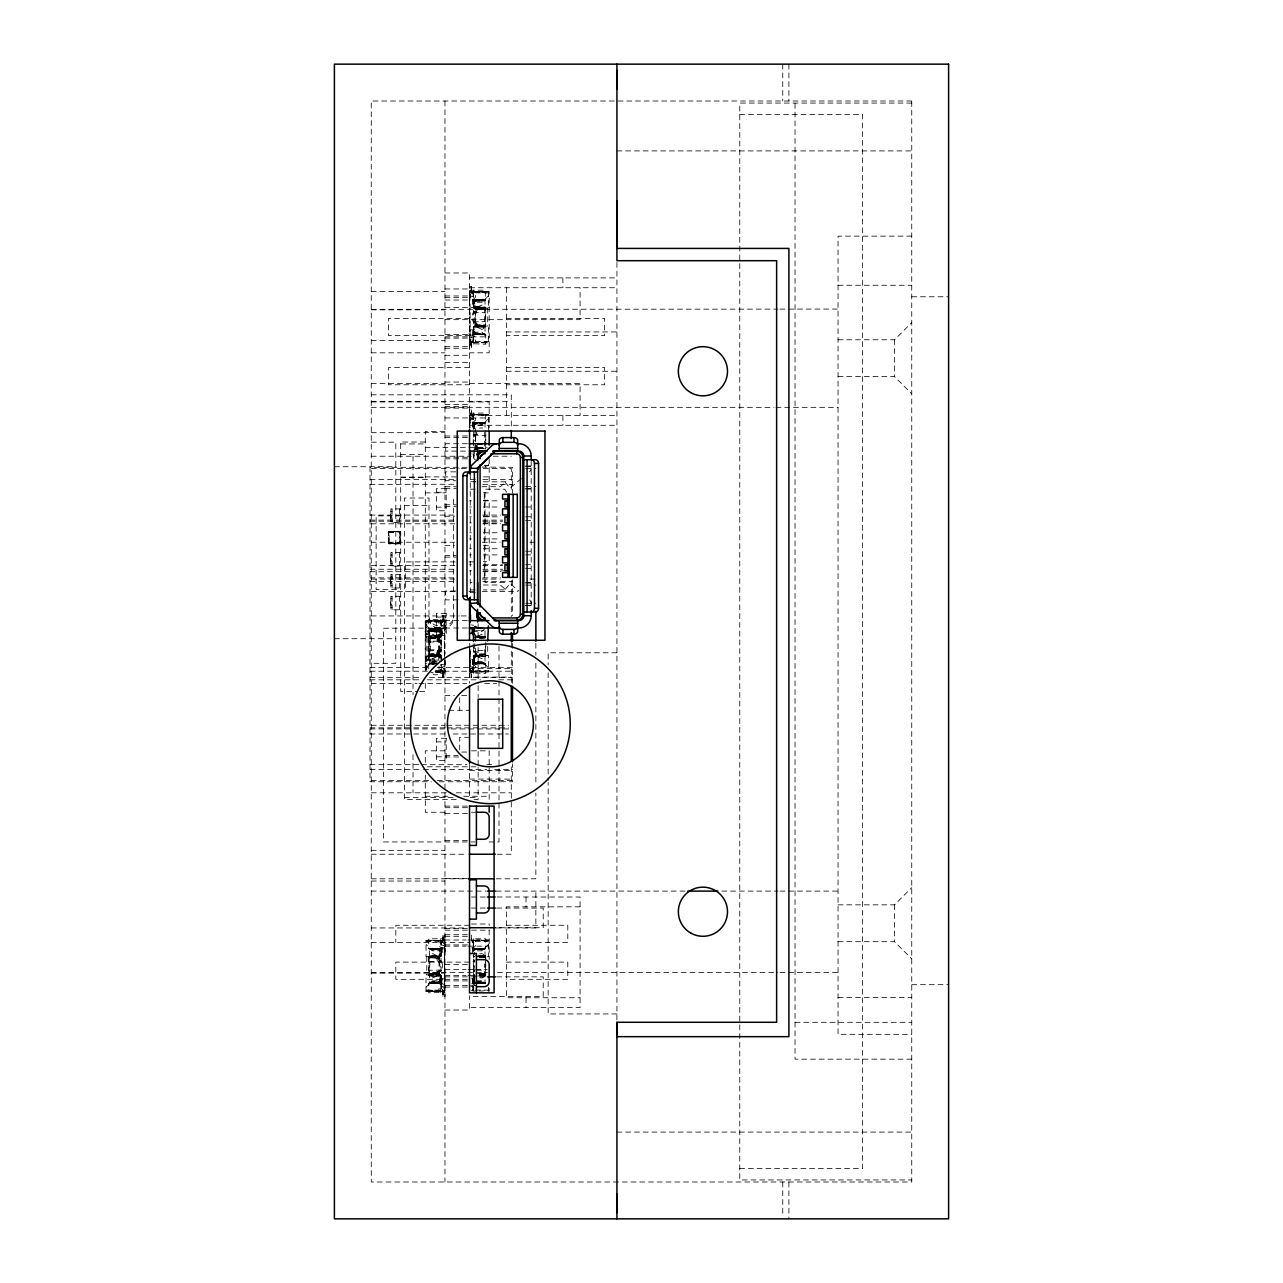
<?xml version="1.0" encoding="UTF-8"?>
<svg xmlns="http://www.w3.org/2000/svg" width="1283" height="1283" viewBox="0 0 1283 1283"><rect width="100%" height="100%" fill="white"/><g stroke="black" fill="none" stroke-linecap="round" stroke-linejoin="round"><path stroke-width="0.75" stroke-dasharray="5 3.75" d="M444.463 622.496L443.228 620.86L425.298 620.828L425.298 669.967L426.774 669.967L426.774 659.638L429.228 659.638M426.774 620.828L426.774 631.14L429.228 631.14M428.009 660.136L428.009 630.643M428.618 660.136L428.618 630.643M425.796 636.785L438.866 636.208L438.818 631.637L429.228 630.979L434.392 630.643L434.392 627.948L439.299 627.948L438.946 630.675L429.228 630.643L429.228 660.136L438.946 660.104M425.298 631.14A3.929 3.929 0 0 0 428.217 634.941L430.463 636.304L430.463 654.474L429.484 655.709L428.747 654.971L428.987 656.319L438.866 656.688L441.16 657.842L440.037 654.474L425.796 653.993M437.102 640.891L437.118 637.443L428.779 636.849L440.518 636.208L440.967 629.552L429.965 628.975C431.264 628.077 445.474 630.354 439.299 629.793M437.583 654.474L437.583 650.802L438.321 655.709C446.372 658.901 428.153 652.309 426.036 655.501L426.036 671.971M428.747 650.834L440.983 650.369L441.208 640.81L437.583 639.992L437.583 636.304M437.824 654.474L437.824 650.802M437.824 639.992L437.824 636.304M438.818 654.474L438.818 659.157L429.228 659.157L429.228 661.114L439.556 661.114M439.299 650.802L439.299 639.992M439.556 654.474L439.556 650.802M438.93 650.802L438.866 636.143A2.454 2.454 0 0 0 441.272 633.69L440.775 635.598L438.866 636.208M439.556 639.992L439.556 636.304M441.272 660.36C443.325 658.821 439.492 651.892 440.678 655.998M476.153 445.57L476.153 447.831L475.672 445.57M476.153 322.739L476.153 324.984L475.672 322.739M474.02 449.082L477.356 449.018L477.388 445.57M473.331 333.772L484.509 334.638L485.744 335.873L485.712 334.655L473.411 333.917L473.459 326.652L477.356 326.171L477.388 322.739C470.396 325.722 470.123 308.642 477.388 311.673L477.356 308.241L485.712 307.647L473.716 306.396C473.748 305.21 474.325 308.289 473.202 304.472A2.454 2.454 0 0 0 473.908 306.204L473.716 306.396M485.423 307.246L475.608 307.166L485.487 307.311L485.712 326.764L475.624 327.422L473.202 328.737L473.908 328.207A2.454 2.454 0 0 0 473.202 329.939M485.712 447.719L485.728 442.042M485.728 440.149L485.744 432.579M485.728 646.52L485.487 656.319L475.624 656.688A2.454 2.454 0 0 0 473.202 659.141C473.652 654.186 481.783 657.73 485.022 656.495M485.728 964.014L485.487 975.705L477.597 976.026M485.728 962.122L485.423 955.851L475.624 955.53M444.463 624.468L444.383 657.441L444.463 633.401C442.523 617.54 449.675 636.961 441.031 633.401L439.059 635.358L439.059 657.473M444.463 989.722L442.988 996.506L442.731 989.883L440.775 988.888L442.924 990.348L442.988 996.506L444.96 996.506L444.463 952.772C442.523 936.927 449.675 956.348 441.031 952.772L439.059 954.744L439.059 976.86L441.031 978.817L444.96 978.817L444.463 952.772M475.416 648.252L475.416 657.473L473.459 659.43L469.53 659.43L470.011 665.829L470.059 649.423M443.95 621.1L426.036 621.036L443.228 620.86L444.463 622.095L444.96 621.357L443.228 620.86L442.988 615.712L442.731 622.335L440.775 623.33L442.924 621.87L442.988 615.712L443.517 620.892M444.463 941.882L442.988 935.082L442.731 941.722L440.775 942.7L442.924 941.257L442.988 935.082L444.96 935.082L444.463 978.881M470.011 341.118L471.486 347.918L471.551 341.759L473.7 340.3L471.759 341.278L471.486 347.918L469.53 347.918L469.53 297.8L470.011 330.228C471.952 346.073 464.799 326.652 473.459 330.228L475.416 328.256L475.416 306.156L473.459 304.183L469.53 304.183L469.53 286.494L471.486 286.494L471.551 292.652L473.7 294.112L471.759 293.133L471.486 286.494L470.011 293.294M488.438 667.785L482.055 661.403L473.202 661.403C473.299 666.294 481.734 662.269 484.509 663.856L473.94 663.664L473.7 655.629L488.438 655.501L488.438 671.971L471.246 671.971L470.011 670.736L469.53 671.474L471.246 671.971L471.486 677.119L471.759 670.496L473.7 669.518L471.551 670.961L471.486 677.119L470.011 670.335M437.134 662.718L429.725 662.862L428.763 663.856L428.747 671.971M440.775 976.604L440.566 976.812A2.454 2.454 0 0 1 441.272 978.528C440.149 974.711 440.727 977.806 440.775 976.604L429.468 975.882L429.548 974.038L440.871 975.096L441.272 981.768L439.748 982.922L429.965 983.243L439.796 983.243L441.24 982.04L429.725 982.249L428.763 983.243L428.747 992.817L444.303 992.208L444.463 940.006L443.228 938.771L428.747 938.771L428.747 948.329L429.725 949.356L438.866 949.532L441.272 951.04L439.796 948.362L429.965 948.362L441.144 949.244L441.272 955.61L440.422 956.765L428.747 956.444L438.866 955.53A2.454 2.454 0 0 0 441.272 953.077C440.823 958.032 432.708 954.488 429.468 955.707M473.202 303.397L474.999 301.04L484.749 300.767L485.712 299.757L485.744 290.183L471.246 290.183L470.011 291.401L470.187 343.619L485.744 344.229L485.744 334.671L484.749 333.644L475.624 333.468L473.202 331.976M473.202 426.245L474.999 423.871L484.749 423.598L485.712 422.604L485.744 413.014L470.636 413.19L470.011 428.009M488.438 944.432L482.055 950.815L473.202 950.815C473.154 945.876 481.895 949.997 484.509 948.362L474.678 948.442L473.235 949.564L484.749 949.356L485.712 948.362L485.744 938.771L471.246 938.771M444.463 657.441L444.303 620.01L428.747 619.384L428.747 628.959L429.725 629.969L441.24 630.178L440.566 630.883L440.454 629.135L441.272 631.653L440.566 630.883A2.454 2.454 0 0 0 438.866 630.161L438.882 629.167L440.454 629.135C449.371 644.194 427.784 632.76 428.747 637.811M438.866 656.688L439.556 654.202C429.452 652.005 421.738 658.179 438.866 656.463L439.492 656.784M440.55 949.019L440.566 950.27A2.454 2.454 0 0 0 438.866 949.532L439.796 948.362L441.144 949.244M439.492 976.171L439.556 973.572L429.965 973.444L428.779 975.353L429.051 955.851L428.747 957.198M475.624 327.422L475.592 326.171L485.712 326.764L485.712 307.647L485.231 308.545L475.592 308.241L474.999 306.845M473.908 332.73A2.454 2.454 0 0 0 475.624 333.468L474.678 334.655L473.202 333.179L474.405 333.115L474.02 334.494L473.202 333.179L473.94 334.446M469.835 649.423L470.011 668.363M474.437 655.388L473.202 656.607L474.052 655.453C501.268 659.622 474.806 651.187 474.261 656.784L473.202 656.607L474.052 655.453L474.678 663.856L475.624 662.686A2.454 2.454 0 0 1 473.908 661.948L473.202 661.178L474.678 663.856L484.092 663.439M442.042 978.817L441.913 983.74L441.913 978.817M472.433 952.772L472.561 947.864L472.561 951.136M388.316 532.702L389.054 531.483L400.055 531.499L399.863 543.767L388.861 543.735L388.316 532.22L388.348 543.222L400.232 543.671L400.521 542.533L399.863 543.767L399.863 531.483C377.09 531.274 395.405 532.99 399.863 531.483L388.316 532.22L389.054 531.483L388.813 532.702L388.412 531.852M475.239 322.739L476.153 309.428M475.384 441.881L476.153 432.259M429.484 664.353L429.484 655.501L440.037 655.388L439.861 659.895C443.79 653.015 430.896 653.705 428.779 655.982L428.747 637.058M440.903 656.527L439.941 656.014L440.791 657.04L440.598 654.619M430.382 982.826L439.796 983.243L440.037 974.759L426.036 974.888L426.036 991.358L443.517 991.31M470.957 291.69L488.438 291.658L488.438 308.112L474.437 308.241L474.678 302.211M474.566 428.073L474.678 425.058M444.96 659.43L444.96 677.119L442.988 677.119L443.228 671.971L444.463 670.335M473.7 290.183L473.7 296.068L472.433 295.94A3.929 3.929 0 0 1 469.53 292.139L488.438 291.818L471.246 291.658L469.53 293.133L471.246 291.658L471.486 286.494M442.988 996.506L443.228 991.358L444.96 989.883L443.228 991.358L426.036 991.182L443.95 991.117M470.011 416.125L471.246 414.489L471.486 409.341L469.53 409.341L469.53 427.031L470.011 420.632L469.53 426.95L473.459 427.031L475.416 428.987L475.416 449.258M440.037 637.443L440.213 636.047L441.272 636.224L440.213 637.443L426.036 637.33L426.036 620.86L442.683 620.908L439.059 621.116L439.059 626.521L441.031 628.478L444.96 628.478L444.96 615.712M470.957 671.939L475.416 671.715L475.416 666.31L473.459 664.353L469.53 664.353L469.53 677.119L511.292 677.119M439.796 980.789L440.213 974.775L438.08 974.759L438.08 971.327M474.277 956.813L473.202 955.61L474.437 956.829L473.202 955.61L474.437 956.829L474.582 952.323M475.111 326.171L474.935 322.739L473.202 321.504M475.111 449.018L474.935 445.57M438.866 955.53L439.556 960.277C444.014 961.015 443.405 974.005 437.102 971.327L437.118 974.759M475.624 655.388L474.935 651.94L473.283 651.106L473.202 643.841M400.248 543.046L400.055 531.499L389.054 531.483L389.054 543.767L388.813 532.702M441.593 621.068L441.913 633.401L441.913 628.478L441.031 633.401M470.957 342.721L472.898 342.545L472.561 330.228M443.517 940.279L441.593 940.455L441.913 952.772L441.913 947.864L441.031 952.772M472.898 671.763L472.561 659.43L472.561 664.353L473.459 659.43M472.898 991.134L472.561 978.817L472.561 983.74L473.459 978.817L475.416 976.86M439.363 655.388L439.556 651.94L441.272 650.722L441.031 641.388L429.228 640.971M439.363 974.759L439.556 971.327C443.26 971.664 438.497 966.66 439.796 960.277L437.102 960.277L437.118 956.829L440.213 956.813L441.272 955.61L440.213 955.418L440.037 956.829M441.272 661.403L441.272 656.607L438.08 655.388L438.369 651.94M438.08 974.759L438.369 971.327M485.006 299.276L485.006 308.112L473.459 307.76L473.94 299.965L485.712 299.757M473.202 429.853L473.94 422.797L485.712 422.604M440.069 981.72L440.454 983.083L441.272 979.603M473.235 949.564L473.299 951.361L474.02 948.506L474.405 949.885M444.96 660.007L444.96 665.829L444.463 660.007M442.988 677.119L442.731 670.496L440.775 669.518L442.924 670.961L442.988 677.119L443.517 671.939C448.2 669.902 432.708 674.12 430.559 671.971M488.438 430.96L488.438 414.489L471.246 414.489L469.53 415.965L470.957 414.521L471.486 409.341L471.551 415.5L473.7 416.943L471.759 415.965L471.486 409.341M471.551 341.759L472.064 340.877M442.924 621.87L442.41 622.752M471.551 670.961L472.064 670.079M442.924 941.257L442.41 942.123M471.486 990.861L473.7 988.888L471.486 990.861L472.064 989.466M441.208 635.486L440.037 636.304L441.079 630.562M485.423 975.754L475.72 975.625M440.037 636.304L440.678 634.796M473.7 326.411L474.261 327.582L473.202 327.406L474.678 326.299L474.678 334.655L485.744 334.671M440.775 637.202L441.272 636.224L439.796 637.33L439.796 628.975L428.747 628.959M474.678 663.856L485.744 663.872L485.744 673.447L470.187 672.821L470.011 649.198M440.775 956.589L441.272 955.61L439.796 956.717L439.796 948.362L428.747 948.329L428.747 947.127M473.202 444.351L473.267 435.354L477.388 434.52L477.388 432.259M442.988 671.971C448.553 669.934 435.306 677.873 432.371 673.447M442.988 991.358L444.463 990.123L443.854 992.657M473.202 961.496C475.496 949.484 472.08 992.914 474.678 960.277L473.202 961.496L474.822 960.277M438.93 639.992L440.342 640.923C442.186 640.474 439.652 644.114 439.796 651.94L440.518 651.844C442.827 649.39 438.642 654.025 437.102 651.94L437.118 655.388M471.246 291.658L470.011 292.877L471.246 290.183M471.246 413.014L470.011 415.724L471.246 414.489L488.438 414.666L470.957 414.521M485.744 325.802L485.744 326.556M485.744 655.02L485.744 655.773M485.744 974.39L485.744 975.144M437.583 639.992L438.321 635.069L441.16 632.952M439.299 654.474L439.011 655.789M470.011 415.724L471.246 414.489M484.22 300.767L475.624 300.944A2.454 2.454 0 0 0 473.523 302.179L474.02 299.917L484.509 299.773L485.744 298.538M484.22 423.615L475.624 423.775A2.454 2.454 0 0 0 473.523 425.026L474.02 422.749L484.509 422.604L485.744 421.369M438.321 654.202L438.818 651.94M438.321 973.572L438.818 971.327M474.935 309.027L475.111 308.241L475.656 309.428L475.624 308.241L474.935 311.673L473.267 312.507M473.523 977.309L474.999 976.171A2.454 2.454 0 0 0 473.202 978.528L473.716 976.604M484.092 300.174L474.678 299.837C495.479 301.024 478.8 296.95 473.202 301.232L473.94 299.965M474.678 428.987L474.678 422.604L484.509 422.62L475.592 422.797L473.202 424.08L473.94 422.797M441.272 981.768L440.55 982.57M473.202 949.837L473.924 949.019M390.882 516.76L390.882 518.476M390.882 560.446L390.882 562.146M390.882 582.29L390.882 583.99M390.882 604.117L390.882 605.833M441.272 650.722L439.796 650.834L440.037 651.94L440.518 650.882M441.272 970.092L428.747 970.221M390.882 514.21L390.882 513.328M390.882 557.897L390.882 557.014M390.882 579.74L390.882 578.858M390.882 601.583L390.882 600.701M440.598 636.176L441.272 635.069M441.272 649.567L440.518 650.706L441.208 649.984M478.591 983.179L484.461 983.195L474.678 983.243L474.678 974.888L473.796 974.952L473.94 983.051L484.509 983.243L478.639 983.051M484.461 299.805L474.678 299.757L474.678 308.112L473.202 307.006L476.41 308.241L476.41 311.673L473.202 312.908M474.935 431.072L474.935 434.52L473.202 435.739M474.678 974.888L473.202 975.994L474.261 976.171L474.437 974.759L473.202 975.994L474.277 974.775L474.678 980.789L473.202 980.789L474.678 983.243L473.202 980.789M473.202 301.232L473.507 300.35M473.202 424.08L473.507 423.182M428.747 956.444L428.987 975.705L438.866 975.85L429.051 975.754L428.747 974.39M470.011 294.272L469.53 299.276L473.459 299.276L475.416 297.303L475.416 291.899L472.336 291.786M428.763 983.243L441.144 982.361M473.331 949.244L484.509 948.362L474.678 948.442L474.678 950.815M444.399 671.137L444.96 671.474A3.929 3.929 0 0 0 442.042 667.673L440.775 667.545L440.775 673.447M444.399 990.524L444.96 990.861A3.929 3.929 0 0 0 442.042 987.06L440.775 986.932L440.775 992.817M439.652 651.94L441.208 651.106M439.652 971.327L441.208 970.493M484.878 638.26L485.022 636.336L475.624 636.143M485.423 955.851L475.608 955.755C487.187 958.257 485.134 956.557 485.712 956.236L485.712 975.353L478.96 974.968L485.712 975.353L484.509 973.444L484.509 963.886M470.091 415.307L471.486 414.489M474.935 324.984L484.509 324.84L485.712 326.764L484.509 324.84L484.509 309.572L485.551 308M429.228 633.834L425.796 634.331M442.988 940.247L444.96 940.744L426.036 940.247L426.036 956.717L441.047 956.316M479.281 638.517L484.926 638.18L485.712 636.849M485.231 308.545L484.509 309.572L474.935 309.428M429.468 656.495L438.866 656.623L428.747 655.773L428.779 636.849L429.965 638.774L429.548 654.651L437.102 654.202M439.363 956.829L439.556 958.016C436.38 960.374 425.956 954.809 429.965 958.16L429.548 974.038L437.102 973.572M438.321 635.069L428.747 635.807L439.299 634.909M473.267 435.354L476.41 434.52L476.41 431.072M473.235 300.96L474.02 299.917L473.523 302.179M473.235 423.807L474.02 422.749L473.523 425.026M505.326 589.266L510.057 583.621L518.573 590.757M470.011 417.119L469.53 422.107L473.459 422.107L475.416 420.15L475.416 414.746L472.336 414.617M488.438 295.828L482.055 302.211L473.202 302.211M475.624 333.468L474.325 333.067L484.22 333.628M488.438 418.675L482.055 425.058L473.202 425.058M399.382 543.27L400.12 542.533L400.055 543.735M433.413 630.691L440.149 630.546L438.866 630.161M437.102 629.664L437.583 629.183C445.089 630.498 437.278 633.433 432.419 631.428L426.036 625.046M426.036 667.785L432.419 661.403L439.796 661.403M485.006 628.478L482.055 631.428L474.678 631.428M443.854 673.27L444.463 660.905M473.202 661.403L474.02 663.712L473.908 661.948L484.22 662.846M838.04 339.77L894.556 339.77L911.748 322.578M438.866 949.532L440.149 949.933L430.254 949.372M426.036 987.172L432.419 980.789L441.272 980.789M471.743 947.864L473.459 947.864L475.416 945.892L475.416 940.487L471.246 940.247L488.438 940.247L488.438 956.717L479.634 956.765M444.463 984.318L441.031 983.74L439.059 985.697L439.059 991.101L442.154 991.214M480.58 982.008L484.22 982.233M838.04 904.836L894.556 904.836L911.748 887.644M441.047 636.929L438.08 637.443L438.08 640.891M477.597 306.974L481.863 305.017A3.191 3.191 0 0 1 484.092 307.102M436.878 656.655L432.612 658.596A3.191 3.191 0 0 1 430.382 656.527M477.597 636.176L481.863 634.235A3.191 3.191 0 0 1 484.092 636.304M436.878 976.026L432.612 977.983A3.191 3.191 0 0 1 430.382 975.898M521.411 478.575L510.057 488.101L505.326 482.456M440.47 634.155L439.011 634.989L439.299 636.304M484.461 422.652L474.678 422.604L484.509 422.62L474.678 422.684L475.624 423.775L474.325 424.176L475.624 423.775M476.875 326.171L475.592 326.171M476.875 449.018L475.592 449.018L485.231 448.713M485.231 325.866L473.459 326.652L474.437 326.171M473.443 312.17L485.744 312.779M473.443 435.017L485.744 435.627M429.965 654.057L437.728 654.202M429.965 973.444L437.728 973.572M444.463 664.931L441.031 664.353L441.031 671.715L443.517 671.939M430.254 662.846L433.413 662.14M484.22 949.372L474.325 949.933L475.624 949.532L474.678 948.362L485.712 948.362M430.254 982.233L440.149 981.671L438.866 982.056L439.796 983.243M389.038 531.836L399.382 531.964M440.871 637.122L438.08 637.443M473.603 655.709L476.41 655.388L476.41 651.94M440.871 956.509L438.08 956.829L438.08 960.277M473.716 311.913L474.822 311.673M473.716 434.745L474.822 434.52M399.382 543.767L388.861 543.735L399.879 543.559M479.553 428.153L481.863 427.864A3.191 3.191 0 0 1 482.6 428.153M479.553 953.894L481.863 953.622A3.191 3.191 0 0 1 484.092 955.691M483.563 630.37L480.58 630.194M435.29 671.875L443.95 671.731M475.624 300.944L474.325 301.345L475.624 300.944L474.678 299.757L484.509 299.773L474.678 299.837L484.316 299.949L474.678 300.479L483.787 300.479L474.678 300.992L483.001 301.28M470.011 297.159L473.7 296.068M470.011 420.006L473.7 418.916L473.7 413.014M440.775 667.545L444.463 666.454M440.775 986.932L444.463 985.841M473.267 321.889L485.744 321.632M439.652 640.891L441.063 641.821L428.747 641.997M485.744 641.997L485.712 655.982L484.926 654.651L477.356 655.388L477.388 651.94C466.563 651.171 482.216 649.631 485.744 650.834M439.796 960.277L440.855 960.582C442.843 962.025 433.574 961.24 428.747 961.384M473.427 970.397L474.822 971.327L473.202 970.092L474.678 970.221M471.486 291.658L470.107 292.396L470.636 290.343M444.96 943.39L444.463 942.492M429.228 655.709L428.217 655.838A3.929 3.929 0 0 0 425.298 659.638M473.7 344.229L473.7 338.327L472.433 338.471A3.929 3.929 0 0 0 469.53 342.256L473.459 342.513L473.459 291.899M470.524 671.731L488.438 671.346M426.036 940.856L443.95 940.471M477.356 326.171L484.878 325.353L477.388 324.984M477.356 449.018L484.878 448.2L474.935 447.831M440.775 619.384L440.775 625.286L442.042 625.158A3.929 3.929 0 0 0 444.96 621.357M473.7 673.447L473.7 667.545L472.433 667.673A3.929 3.929 0 0 0 469.53 671.474M440.775 938.771L440.775 944.673L442.042 944.545A3.929 3.929 0 0 0 444.96 940.744M473.7 990.861L473.7 986.932L472.433 987.06A3.929 3.929 0 0 0 471.486 987.461M426.036 621.485L442.154 620.988M437.118 637.443L429.548 638.18L439.556 638.629L439.363 637.443M429.548 957.567L437.102 958.016L429.613 957.647L437.118 956.829L428.971 956.669M479.249 974.583L484.926 974.038L477.388 973.572M472.898 342.545L488.438 342.144L475.416 342.513L475.416 337.108L473.459 335.136L469.53 335.136L470.011 340.123M474.02 326.251L476.41 326.171L476.41 322.739M474.678 655.501L476.41 655.388M438.08 956.829L439.796 956.717M484.926 308.978L477.388 309.428L484.878 309.059L477.356 308.241M473.202 450.237L473.202 456.01L474.999 456.219A2.454 2.454 0 0 1 473.908 455.577L473.202 454.807M475.592 308.241L485.744 307.856M474.678 334.558L484.092 334.238M430.382 629.392L439.796 629.055L430.013 629.023M431.489 630.482L439.796 630.194L430.687 629.696L430.703 630.643M483.001 662.349L474.678 662.637L483.787 663.135L474.678 663.135L484.316 663.68L474.678 663.776L484.509 663.856M430.382 948.762L439.796 948.442L430.013 948.41M431.489 949.869L439.796 949.58L430.687 949.083L439.796 949.083L430.158 948.538L439.796 948.442M476.346 981.96L483.001 981.72M484.092 982.826L476.618 982.634M437.824 663.856L429.965 663.856L433.879 663.728M429.228 630.979L438.946 630.675L438.818 631.637L429.228 631.637L429.228 629.664L439.957 629.664L441.272 631.38L441.079 629.937M479.136 991.005L488.438 990.733M477.388 447.831L484.509 447.687L484.509 432.403M429.468 636.336L438.866 636.143M428.763 663.856L437.198 663.696M479.168 973.54L484.509 973.444L485.519 974.936M441.593 940.455L439.059 940.487L439.059 945.892L441.031 947.864L444.96 947.864L444.463 943.855M479.377 975.962L485.022 975.882M474.437 637.443L485.744 637.33M476.201 956.813L485.006 956.717L485.006 947.864M439.796 629.055L430.158 629.167L439.796 629.696M477.853 637.394L485.006 637.33L485.006 630.258M429.484 655.501L440.213 655.388M440.213 974.775L429.484 974.888L429.484 983.74M429.965 663.856L437.824 663.792L430.013 663.808L433.927 663.824M429.965 983.243L439.796 983.163L430.158 983.051L439.796 982.521L430.687 982.521L439.796 982.008L431.489 981.72M488.438 291.658L471.807 291.69L488.438 292.267L475.416 291.899M472.336 342.625L488.438 342.753L488.438 326.299L474.678 326.299M488.438 414.489L471.807 414.537L488.438 415.115L475.416 414.746M484.862 465.44L488.438 465.601L488.438 461.415M435.29 671.939L442.683 671.923L435.338 671.474L441.031 671.715M472.336 671.843L488.438 671.971M488.438 940.247L471.246 940.247M442.154 940.375L426.036 940.247M426.036 991.358L442.683 991.31L426.036 990.733L439.059 991.101M911.748 103.073L739.778 103.073L739.778 1179.943L911.748 1179.943M739.778 114.412L862.609 114.412L862.609 1168.588L739.778 1168.588M616.931 150.913L911.748 150.913M911.748 236.136L838.04 236.136L838.04 1034.323L911.748 1034.323M444.96 272.974L469.53 272.974L469.53 428.65M469.53 277.898L616.931 277.898M838.04 285.259L911.748 285.259M469.53 287.729L616.931 287.729M444.96 288.948L469.53 288.948M371.252 291.401L444.96 291.401M469.53 291.401L489.176 291.401L489.176 352.825L469.53 352.825M475.416 292.877L488.438 292.877M444.96 295.956L469.53 295.956M911.748 296.774L948.602 296.774M444.96 297.544L469.53 297.544M444.96 300.014L469.53 300.014M444.96 307.375L489.176 307.375M371.252 309.363L777.947 309.107M779.952 309.107L838.04 309.059M371.252 309.828L444.96 309.828M469.53 318.441L388.444 318.441L388.444 335.633L469.53 335.633M506.368 318.441L604.646 318.441L604.646 335.633L506.368 335.633M444.96 319.659L580.076 319.659L580.076 287.729M506.368 331.944L616.931 331.944M473.202 332.185L482.055 332.185L488.438 338.584M444.96 334.398L469.53 334.398M444.96 336.852L489.176 336.852M444.96 338.087L469.53 338.087M371.252 340.54L444.96 340.54M475.416 341.535L488.438 341.535M471.486 347.918L470.636 342.593L488.438 342.753M444.96 346.683L469.53 346.683M444.96 348.286L469.53 348.286M371.252 352.825L444.96 352.825M444.96 355.279L469.53 355.279M444.96 362.415L469.53 362.415M469.53 367.563L388.444 367.563L388.444 384.772L469.53 384.772M506.368 367.563L604.646 367.563L604.646 384.772L506.368 384.772M506.368 371.252L616.931 371.252M838.04 376.625L894.556 376.625L911.748 393.817M444.96 382.061L469.53 382.061M371.252 383.537L444.96 383.537M469.53 383.537L580.076 383.537L580.076 415.484M371.252 394.827L511.292 394.827L511.292 428.779M371.252 401.322L511.292 401.322M371.252 401.964L444.96 401.964M469.53 401.964L489.176 401.964L489.176 427.864M444.96 404.418L469.53 404.418M444.96 406.503L469.53 406.503M371.252 407.336L773.938 407.336M775.942 407.336L838.04 407.336M444.96 408.106L469.53 408.106M469.53 415.484L616.931 415.484M444.96 417.937L489.176 417.937M469.53 425.298L616.931 425.298M444.96 431.441L425.298 431.441L425.298 673.623M371.252 432.676L444.96 432.676M444.96 435.995L467.637 435.995M444.96 437.583L469.53 437.583M371.252 442.17L395.822 442.17L395.822 663.295L371.252 663.295M425.298 442.026L400.697 442.026L400.697 691.489L417.729 691.489M467.317 443.726L445.698 443.726L445.698 451.103L467.317 451.103M400.697 443.918L425.298 443.918M425.298 447.414L487.251 447.414M400.697 454.407L425.298 454.407M473.202 455.032L474.678 455.032M371.252 456.235L471.278 456.235M493.281 456.235L511.292 456.235M444.96 457.245L469.53 457.245M444.96 458.833L467.637 458.833M484.621 465.601L488.438 465.601M525.661 466.05L531.194 466.05M525.661 466.29L531.194 466.29M334.398 466.739L395.822 466.739M466.996 467.301L370.017 467.301L370.017 781.764L431.377 781.764M482.119 467.076L512.51 467.301L512.51 493.201M371.252 468.52L459.282 468.52M461.271 468.52L467.285 468.52M483.29 468.52L511.292 468.52L511.292 492.528M525.661 468.423L535.861 468.423M455.673 471.855L445.698 471.855L445.698 480.708L455.673 480.708M425.298 476.891L456.058 476.891M483.402 476.891L489.176 476.891M400.697 477.051L425.298 477.148M400.697 477.645L425.298 477.645M370.017 479.585L455.128 479.585M470.268 479.361L475.785 479.361M482.825 479.585L512.51 479.585M483.322 481.815L506.095 481.815L500.242 486.722L479.521 486.722M370.017 484.365L456.299 484.268M482.825 484.365L512.51 484.365M444.96 486.722L456.299 486.722M525.661 486.594L535.861 486.594M444.96 488.326L456.299 488.326M525.661 488.727L531.194 488.727M470.268 489.176L475.785 489.176M525.661 488.967L531.194 488.967M436.364 492.271L446.179 492.271M425.298 492.864L444.96 492.864M483.29 492.864L489.176 492.864L489.176 457.357M483.29 500.242L489.176 500.242L489.176 561.649L483.29 561.649M469.738 500.851L471.326 500.851M483.322 500.851L500.53 500.851M444.96 504.78L456.299 504.78M404.418 505.374L428.987 505.374M444.96 506.384L456.299 506.384M469.738 506.993L471.326 506.993M483.322 506.993L500.53 506.993M525.661 506.993L531.194 506.993M436.364 507.17L446.179 507.17M400.697 508.934L390.882 508.934L390.882 522.438L400.697 522.438M390.882 511.388L392.101 511.388M370.017 515.076L455.128 515.076M482.825 515.076L500.643 515.076M400.697 515.878L376.127 515.878L376.127 589.587L400.697 589.587M444.96 516.199L454.567 516.199M483.402 516.199L489.176 516.199M469.738 516.824L471.326 516.824M483.322 516.824L500.53 516.824M525.661 516.824L531.194 516.824M370.017 520.112L455.128 520.112M482.825 520.112L502.615 520.112M525.661 520.497L531.194 520.497M370.017 521.219L455.128 521.219M482.825 521.219L502.615 521.219M469.738 522.967L471.326 522.967M483.322 522.967L500.53 522.967M371.252 523.801L454.824 523.801M482.681 523.801L500.578 523.801M469.738 532.782L471.326 532.782M483.322 532.782L500.53 532.782M469.738 538.924L471.326 538.924M483.322 538.924L500.53 538.924M371.252 542.228L454.551 542.228M482.312 542.228L500.162 542.228M529.911 542.228L535.861 542.228M400.601 543.03L388.316 542.533L389.551 543.767M444.96 545.692L454.567 545.692M483.402 545.692L489.176 545.692M469.738 548.755L471.326 548.755M483.322 548.755L500.53 548.755M525.661 551.209L531.194 551.209M400.697 552.604L390.882 552.604L390.882 566.124L400.697 566.124M469.738 554.898L471.326 554.898M483.322 554.898L500.53 554.898M525.661 554.898L531.194 554.898M390.882 555.074L392.101 555.074M444.96 555.507L456.299 555.507M444.96 557.111L456.299 557.111M455.128 561.89L405.653 561.89L405.653 591.367M468.985 561.89L474.918 561.89M390.882 563.67L392.101 563.67M469.738 564.728L471.326 564.728M483.322 564.728L502.439 564.728M525.661 564.728L531.194 564.728M371.252 565.562L454.824 565.562M482.681 565.562L502.567 565.562M525.661 568.417L531.194 568.417M370.017 569.251L455.128 569.251M482.825 569.251L502.615 569.251M469.738 570.871L471.326 570.871M483.322 570.871L506.095 570.871M370.017 571.705L455.128 571.705M482.825 571.705L500.643 571.705M400.697 574.447L390.882 574.447L390.882 587.967L400.697 587.967M390.882 576.901L392.101 576.901M370.017 577.847L455.128 577.847M482.825 577.847L500.643 577.847M371.252 579.082L454.551 579.082M482.312 579.082L500.162 579.082M529.911 579.082L535.861 579.082M370.017 581.536L455.273 581.536M482.825 581.536L512.51 581.536M470.268 582.546L471.984 582.546M504.652 582.546L485.006 582.546L485.006 489.176L504.652 489.176L506.801 492.415M525.661 582.739L531.194 582.739M525.661 582.995L531.194 582.995M483.29 585L500.242 585L506.095 589.907L483.322 589.907M525.661 585.112L535.861 585.112M390.882 585.513L392.101 585.513M470.268 589.907L475.785 589.907M455.673 591.014L445.698 591.014L445.698 599.867L461.655 599.867M371.252 591.367L455.128 591.367M468.985 591.367L474.918 591.367M482.312 591.367L518.011 591.367M470.268 592.361L475.785 592.361M400.697 596.29L390.882 596.29L390.882 609.81L400.697 609.81M390.882 598.744L392.101 598.744M525.661 603.299L535.861 603.299M525.661 605.432L531.194 605.432M525.661 605.672L531.194 605.672M390.882 607.356L392.101 607.356M371.252 615.936L459.282 615.936M461.271 615.936L471.278 615.936M436.364 617.075L446.179 617.075M467.317 620.619L445.698 620.619L445.698 627.996M426.036 622.095L439.059 622.095M425.298 627.451L426.774 627.451M467.317 627.996L383.537 628.221L383.537 841.953L475.111 841.953M434.392 630.643L426.774 630.643L425.796 633.048M436.364 631.974L446.179 631.974M334.398 638.726L395.822 638.726M429.228 649.807L439.556 649.807M616.931 652.79L548.146 652.79L548.146 664.754M425.796 656.447L429.228 656.96M425.298 663.327L426.774 663.327M370.017 667.529L429.404 667.529M437.262 667.529L512.51 667.529M469.53 668.523L511.292 668.523M435.338 670.736L439.059 670.736M475.416 670.736L488.438 670.736M370.017 671.217L427.415 671.217M435.338 671.217L512.51 671.217M370.017 677.344L421.482 677.344M429.404 677.344L512.51 677.344M370.017 679.814L419.493 679.814M427.415 679.814L480.852 679.814M498.67 679.814L512.51 679.814M371.252 683.486L417.007 683.486M419.012 683.486L466.755 683.486M484.669 683.486L496.601 683.486M419.621 691.489L425.298 691.489L425.298 681.61M444.96 695.546L454.407 695.546M461.655 695.546L469.53 695.546M448.729 710.285L469.53 710.285M371.252 725.264L444.864 725.264M446.853 725.264L508.533 725.264M370.017 727.846L445.233 727.846M447.206 727.846L508.565 727.846M370.017 728.936L449.194 728.936M451.167 728.936L512.51 728.936M370.017 733.988L445.233 733.988M453.14 733.988L508.565 733.988M469.53 737.324L459.699 737.324L459.699 751.068M436.364 741.895L446.179 741.895M444.96 750.828L425.298 750.828L425.298 763.481M471.486 750.828L489.176 750.828L489.176 799.598M461.655 752.063L469.53 752.063M444.96 755.382L458.191 755.382M436.364 756.778L446.179 756.778M444.96 756.97L460.068 756.97M370.017 764.684L419.493 764.684M421.482 764.684L466.996 764.684M486.786 764.684L492.72 764.684M427.223 766.801L475.72 766.801M370.017 769.479L421.482 769.479M423.454 769.479L486.786 769.479M494.709 769.479L512.51 769.479M469.53 770.49L511.292 770.49M469.53 779.086L511.292 779.086M371.252 780.545L429.26 780.545M437.262 780.545L511.292 780.545M439.299 781.764L512.51 781.764L512.51 763.834M371.252 792.814L446.436 792.814M456.251 792.814L511.292 792.814M425.298 796.278L450.718 796.278M463.756 796.278L489.176 796.278M404.418 797.449L454.214 797.449M470.155 797.449L478.126 797.449M456.219 799.485L404.418 799.485L404.418 498.012L428.987 498.012L428.987 618.406A9.831 9.446 0 0 0 438.818 627.852A28.595 27.472 0 0 0 446.276 627.515A9.831 9.446 0 0 0 453.557 618.406L453.557 498.012M474.133 799.485L478.126 799.485L478.126 767.475M444.96 806.109L467.637 806.109M444.96 807.697L467.637 807.697M444.96 812.251L425.298 812.251L425.298 775.14M471.486 812.251L475.416 812.251M444.96 813.47L469.53 813.47M444.96 840.509L469.53 840.509M489.048 841.953L499.007 841.953L499.007 802.003M371.252 850.324L444.96 850.324M371.252 854.237L467.285 854.237M497.291 854.237L511.292 854.237L511.292 764.123M444.96 878.582L467.637 878.582M371.252 878.807L466.451 878.807M496.2 878.807L535.861 878.807L535.861 792.974M371.252 881.036L444.96 881.036M371.252 891.092L486.273 891.092M496.2 891.092L685.78 891.092M721.848 891.092L778.011 891.092M779.952 891.092L838.04 891.092M471.502 897.009L485.311 897.009M497.163 897.009L580.076 897.009L580.076 1007.572L469.53 1007.572M580.076 906.84L506.368 906.84L506.368 997.741L580.076 997.741M471.47 908.059L485.455 908.059M496.681 908.059L543.222 908.059L543.222 927.721L496.681 927.721M471.486 924.033L489.176 924.033L489.176 925.54M469.53 925.268L395.822 925.268L395.822 942.46M506.368 925.268L567.792 925.268L567.792 942.46L506.368 942.46M371.252 927.946L466.451 927.946M496.2 927.946L535.861 927.946L535.861 891.092M444.96 928.571L467.637 928.571M444.96 930.175L469.53 930.175M471.486 930.175L489.176 930.175M444.96 934.714L467.637 934.714M444.96 936.317L469.53 936.317M444.96 940.006L466.098 940.006M468.022 940.006L489.176 940.006M426.036 941.481L439.059 941.481M475.416 941.481L488.438 941.481M838.04 941.69L894.556 941.69L911.748 958.882M371.252 942.46L469.53 942.46M444.96 944.913L467.637 944.913M444.96 946.148L466.098 946.148M468.022 946.148L489.176 946.148M441.079 949.324L441.272 950.815L432.419 950.815L426.036 944.432M469.53 962.122L395.822 962.122L395.822 979.314L469.53 979.314M506.368 962.122L567.792 962.122L567.792 979.314L506.368 979.314M444.96 964.575L467.637 964.575M444.96 969.483L466.098 969.483M468.022 969.483L473.796 969.483M475.72 969.483L487.251 969.483M476.522 970.221L485.744 970.221M371.252 972.386L487.444 972.386M497.467 972.386L777.947 972.402M779.952 972.402L838.04 972.402M371.252 973.172L444.96 973.172M479.842 974.888L487.7 974.888M444.96 975.625L466.098 975.625M468.022 975.625L473.796 975.625M444.96 976.86L467.637 976.86M471.47 976.86L485.455 976.86M496.681 976.86L543.222 976.86L543.222 996.506L469.53 996.506M471.486 978.817L473.459 978.817M476.522 980.789L482.055 980.789L485.006 983.74L485.006 974.888L479.634 974.839M444.96 980.902L467.637 980.902M476.506 982.521L483.787 982.521L476.506 982.12M471.743 983.74L473.459 983.74L475.416 985.697M911.748 984.686L948.602 984.686M444.96 985.456L469.53 985.456M471.486 985.456L475.416 985.456M444.96 987.044L467.637 987.044M426.036 990.123L439.059 990.123M475.416 990.123L488.438 990.123M475.416 991.101L473.459 991.101L473.459 940.487M838.04 997.468L911.748 997.468M444.96 1010.026L469.53 1010.026L469.53 995.72M616.931 1013.939L548.146 1013.939L548.146 782.486M795.043 1022.31L911.748 1022.31M911.748 1059.165L795.043 1059.165L795.043 101.004M616.931 1132.087L911.748 1132.087M438.321 655.709L428.747 654.971M434.985 671.827L442.154 671.843M472.336 940.375L488.438 940.856L475.416 940.487M484.092 948.762L474.678 948.442L484.461 948.41M474.678 983.163L484.509 983.243M485.423 636.464L475.608 636.368L485.744 637.811L485.487 636.512M474.678 948.442L484.316 948.538L474.678 949.083L483.787 949.083L474.678 949.58L483.001 949.869M475.624 306.99L485.022 307.118M477.501 636.224L485.022 636.336M479.377 955.643L485.022 955.707M429.468 975.882L438.866 976.01M474.886 333.339L480.58 333.42M433.895 630.194L439.604 630.29M485.744 665.091L484.749 662.862L474.325 662.285L480.58 662.637M433.895 949.58L439.604 949.661M438.882 629.167L428.763 628.975L428.747 627.74M475.592 663.664L485.712 663.856M428.763 948.362L438.882 948.554M475.624 982.056L484.749 982.249L485.744 983.259L478.976 983.115M485.295 637.651L477.533 637.491L485.231 637.747M479.473 956.91L485.295 957.038M475.592 983.051L484.044 983.227M479.441 956.958L485.231 957.134M484.092 423.021L474.678 422.684L484.316 422.781L474.678 423.326L483.787 423.326L474.678 423.823L483.001 424.112M474.678 630.194L483.001 630.482M429.228 631.3L438.818 631.637L429.228 630.643M437.583 629.183L438.898 629.231M434.392 627.948L439.556 628.189L440.342 629.985M429.613 638.26L437.102 638.629L429.965 638.774L428.971 637.282M485.519 655.549L484.878 654.571L477.388 654.202L474.935 654.202L475.111 655.388M479.265 973.669L484.878 973.957M474.678 643.761L474.678 651.94L473.427 651.01L474.822 651.94M439.652 960.277L441.063 961.208M474.678 312.779L473.427 312.603L474.678 311.673L474.678 322.739L473.427 321.808M474.678 435.627L473.427 435.45L474.678 434.52L474.678 440.935M477.356 637.443L484.926 638.18M479.249 957.022L483.033 957.375M432.419 630.691L430.254 629.985M473.7 418.916L472.433 418.787A3.929 3.929 0 0 1 469.53 414.986L470.701 414.617L470.636 413.19M473.7 625.286L472.433 625.158A3.929 3.929 0 0 1 471.486 624.757M471.486 342.753L469.53 341.278L471.246 344.229M474.02 308.161L473.796 308.048M440.037 654.474L441.208 655.292M440.518 970.269L440.037 971.327L439.796 970.221M474.678 449.13L474.02 457.325C473.299 456.443 474.293 457.069 473.924 456.812M440.037 655.388L441.272 656.607L440.775 655.629M440.037 974.759L441.272 975.994M473.619 322.418L474.678 322.739M439.796 640.891L441.063 641.821M474.678 651.94L473.427 651.01M470.011 337.253L473.7 338.327M440.775 625.286L444.463 626.377M470.011 666.454L473.7 667.545M440.775 944.673L444.463 945.747M470.011 985.841L473.7 986.932M438.321 629.183L439.957 629.664M479.553 977.694L481.863 977.983A3.191 3.191 0 0 0 484.092 975.898M442.988 620.86L444.463 622.095L443.854 619.561M470.636 673.27L470.011 670.736L471.486 671.971M472.465 293.855L471.551 292.652M472.465 416.686L471.551 415.5M474.999 981.96L473.202 980.565L474.02 983.083L473.908 981.319A2.454 2.454 0 0 0 474.999 981.96L474.325 981.671M473.459 307.76L474.437 308.241M471.246 342.753L470.268 342.256L470.636 344.069M442.988 935.082L443.228 940.247L444.463 941.481L443.854 938.931M472.064 942.123L473.7 942.7L471.486 940.744M473.908 455.577L474.02 457.325L473.202 456.01M440.518 654.571L441.272 655.709M444.463 667.946L444.96 669.341M444.463 987.333L444.96 988.728M477.597 656.655L481.863 658.596A3.191 3.191 0 0 0 484.092 656.527M436.878 636.176L432.612 634.235A3.191 3.191 0 0 0 430.382 636.304M436.878 955.562L432.612 953.622A3.191 3.191 0 0 0 430.382 955.691M470.187 342.144L470.011 341.535M475.416 459.939L473.459 457.983L473.459 453.059M439.299 627.948L441.272 629.921L440.983 635.871M473.94 663.664L473.202 662.381L473.924 663.183M440.534 948.554L441.079 949.099M473.94 983.051L473.202 981.768L473.924 982.57M473.202 333.179L473.924 333.981M440.55 629.648L441.079 629.712M484.878 654.571L484.509 646.424M473.202 307.006L473.7 308M441.208 640.81L440.518 640.073L441.272 641.211M440.871 655.709L441.272 656.607M442.41 670.079L442.924 670.961M442.41 989.466L442.924 990.348M473.202 662.381L473.507 663.279M440.967 629.552L441.272 630.45M473.202 981.768L473.507 982.65M475.255 324.984L475.624 326.171M475.255 447.831L475.624 449.018M441.079 949.949L441.272 950.815M475.672 651.94L476.153 654.202M438.321 638.629L438.818 640.891M438.321 958.016L438.818 960.277M485.487 307.311L485.744 308.61M485.487 955.899L485.744 957.198M472.898 291.866L473.459 299.276M472.898 414.698L473.459 422.107M472.898 940.455L473.459 947.864M441.031 664.353L441.593 671.763M441.031 983.74L441.593 991.134M474.678 661.403L474.277 655.388L485.006 655.501L485.006 664.353M439.796 631.428L440.213 637.443L429.484 637.33L429.484 628.478M439.796 950.815L440.213 956.813L429.484 956.717L429.484 947.864M441.24 982.04L441.192 980.228A2.454 2.454 0 0 1 438.866 982.056M441.913 628.478L442.042 633.401M441.913 947.864L442.042 952.772M475.592 655.388L475.624 656.688M469.706 643.408L470.011 659.43M444.463 633.401L444.848 653.432M471.486 935.082L471.551 941.257M437.102 651.94L437.102 654.603M437.102 971.327L437.102 973.989M894.556 339.77L894.556 376.625M894.556 904.836L894.556 941.69M788.901 64.15L788.901 101.004M788.901 1181.996L788.901 1218.85M782.758 64.15L782.758 101.004M782.758 1181.996L782.758 1214.969M616.931 262.422L616.931 1020.659M562.884 277.898L562.884 287.729M562.884 415.484L562.884 425.298M548.146 672.741L548.146 780.481M535.861 643.264L535.861 655.244M535.861 663.231L535.861 784.988M531.194 460.934L531.194 608.014M526.03 897.009L526.03 906.84M526.03 997.741L526.03 1007.572M512.51 579.836L512.51 615.599M512.51 643.408L512.51 683.759M511.292 580.525L511.292 616.53M511.292 642.526L511.292 685.731M506.368 287.729L506.368 415.484M499.007 646.199L499.007 800.015M489.176 929.902L489.176 959.556M489.176 988.247L489.176 991.214M488.438 987.172L488.438 991.358M487.7 308.112L487.7 326.299M487.7 646.424L487.7 655.501M485.744 430.96L485.744 449.13M485.744 465.601L485.744 467.076M485.006 326.299L485.006 335.136M485.006 422.107L485.006 430.96M484.268 494.099L484.268 577.623M478.126 623.634L478.126 637.667M478.126 647.61L478.126 683.614M478.126 685.571L478.126 697.599M478.126 751.501L478.126 765.518M477.629 445.57L477.629 449.659M476.41 445.57L476.41 449.018M473.7 938.771L473.7 944.673L472.433 944.545A3.929 3.929 0 0 1 471.486 944.144M473.459 414.746L473.459 449.066M473.459 647.418L473.459 671.715M472.561 659.43L472.561 664.353M472.561 978.817L472.561 983.74M471.246 671.971L471.246 673.447M470.268 473.972L470.268 598.119M469.53 646.375L469.53 683.085M469.53 764.46L469.53 797.673M459.699 697.711L459.699 710.285M444.96 101.004L444.96 654.378M444.96 661.547L444.96 1181.996M443.228 619.384L443.228 620.86M443.228 671.971L443.228 673.447M443.228 938.771L443.228 940.247M443.228 991.358L443.228 992.817M441.031 621.116L441.031 659.43M441.031 940.487L441.031 991.101M439.059 666.31L439.059 671.715M438.08 651.94L438.08 655.388M434.392 662.83L434.392 660.136L426.774 660.136L425.796 657.73M430.703 660.136L430.703 661.114M426.774 637.33L426.774 655.501M426.774 956.717L426.774 974.888M413.014 456.235L413.014 694.648M413.014 754.757L413.014 792.814M399.478 508.934L399.478 522.438M399.478 552.604L399.478 566.124M399.478 574.447L399.478 587.967M399.478 596.29L399.478 609.81M392.101 508.934L392.101 522.438M392.101 552.604L392.101 566.124M392.101 574.447L392.101 587.967M392.101 596.29L392.101 609.81M428.987 616.353A9.831 9.446 0 0 0 438.818 625.799A28.595 27.472 0 0 0 446.276 625.479A9.831 9.446 0 0 0 453.557 616.353M473.523 950.783A2.454 2.454 0 0 1 475.624 949.532M531.194 468.087A4.907 4.907 0 0 1 529.43 471.855M529.43 599.867A4.907 4.907 0 0 1 531.194 603.619M472.561 299.276L472.433 304.183L472.561 299.276M472.561 422.107L472.433 427.031L472.561 422.107M440.791 633.738L439.941 634.764L440.791 633.738M430.286 655.116L429.372 655.709L438.321 655.549L430.286 655.116M481.863 329.394L477.597 327.438L484.092 327.309A3.191 3.191 0 0 1 481.863 329.394M484.509 654.057L477.388 654.202L484.509 654.057M911.748 101.004L371.252 101.004L371.252 1181.996L911.748 1181.996L911.748 101.004M475.785 481.718L470.268 481.718L475.785 481.815M446.179 488.663L436.364 488.663L436.364 510.778L446.179 510.778L446.179 488.663M446.179 613.482L436.364 613.482L436.364 635.582L446.179 635.582L446.179 613.482M446.179 738.286L436.364 738.286L436.364 760.386L446.179 760.386L446.179 738.286M438.882 655.388L429.196 655.18L438.882 655.388M438.882 974.759L429.196 974.567L438.882 974.759M390.882 517.225L390.625 514.579L390.882 517.225M390.882 560.912L390.625 558.265L390.882 560.912M390.882 582.755L390.625 580.108L390.882 582.755M390.882 604.582L390.625 601.952L390.882 604.582M473.299 427.945L473.202 427.319A2.454 2.454 0 0 0 473.299 427.945"/><path stroke-width="1.5" d="M477.629 603.475L477.629 582.546M485.006 453.797L485.006 451.343A7.377 7.377 0 0 0 477.629 458.721M492.929 617.909L516.696 617.909A3.689 3.689 0 0 0 520.385 614.236L520.385 457.486A3.689 3.689 0 0 0 516.696 453.797L516.696 451.343L492.929 451.343M616.931 1212.66L616.931 1194.152M616.931 1034.595L616.931 1022.278L776.632 1022.278L776.632 260.69L616.931 260.69L616.931 64.15M616.931 200.725L616.931 248.421L788.901 248.421L788.901 1036.664L616.931 1036.664M616.931 88.896L616.931 70.421M470.268 470.508L470.412 468.295L477.934 468.295L494.131 452.145A3.689 3.689 0 0 1 496.794 451.103M470.284 469.289L470.268 469.77A7.377 7.377 0 0 1 472.481 464.494L491.646 445.826A7.377 7.377 0 0 1 496.794 443.726M473.202 632.615L474.02 629.135L473.202 634.877M477.934 468.295L477.629 469.77A3.689 3.689 0 0 1 478.751 467.124M473.459 641.404L473.459 628.478L475.416 626.521M473.94 629.167L473.299 631.974A2.454 2.454 0 0 1 473.908 630.883M478.431 467.477L494.131 452.145M496.794 620.619A3.689 3.689 0 0 1 494.131 619.577L477.773 602.93L470.412 603.427L470.268 601.952A7.377 7.377 0 0 0 472.481 607.228L491.646 625.896A7.377 7.377 0 0 0 496.794 627.996M499.247 451.103L499.247 440.406A3.689 2.823 0 0 1 502.936 437.583L513.986 437.583A3.689 2.823 0 0 1 517.674 440.406L517.674 451.103M499.247 445.153A3.689 2.823 0 0 1 502.936 442.33L513.986 442.33A3.689 2.823 0 0 1 517.674 445.153M469.273 443.726L499.873 443.726M517.674 443.726L518.909 443.726A12.285 12.285 0 0 1 531.194 456.01L531.194 459.699M499.247 448.473L517.674 448.473M469.273 451.103L486.963 451.103M492.864 451.103L518.909 451.103A4.907 4.907 0 0 1 523.817 456.01L523.817 615.712A4.907 4.907 0 0 1 518.909 620.619L494.147 620.619M490.94 453.797L516.696 453.797M523.817 456.01L531.194 456.01M520.385 457.486L522.839 457.486L522.839 614.236A6.142 6.142 0 0 1 516.696 620.379L494.901 620.379M523.817 459.699L535.492 459.699A3.689 3.063 90 0 1 538.555 463.388L538.555 608.334A3.689 3.063 -90 0 1 535.492 612.023L523.817 612.023M531.403 459.699A3.689 3.063 90 0 1 534.466 463.388L538.555 463.388M477.629 471.984L465.954 471.984A3.689 3.063 -90 0 0 462.89 475.672L462.89 596.05A3.689 3.063 90 0 0 465.954 599.738L477.629 599.738M462.89 475.672L466.98 475.672A3.689 3.063 -90 0 1 470.059 471.984M462.89 596.05L466.98 596.05A3.689 3.063 -90 0 0 470.059 599.738M531.403 612.023A3.689 3.063 -90 0 0 534.466 608.334L538.555 608.334M520.385 614.236L522.839 614.236M523.817 615.712L531.194 615.712L531.194 610.532M469.273 620.619L488.935 620.619M499.247 623.249L517.674 623.249M469.273 627.996L499.873 627.996M517.674 627.996L518.909 627.996A12.285 12.285 0 0 0 531.194 615.712M470.011 628.478L473.459 628.478M499.247 626.569A3.689 2.823 0 0 0 502.936 629.392L513.986 629.392A3.689 2.823 0 0 0 517.674 626.569M470.011 633.401L473.459 633.401L475.416 635.358L475.416 640.891M499.247 620.619L499.247 631.316A3.689 2.823 0 0 0 502.936 634.139L513.986 634.139A3.689 2.823 0 0 0 517.674 631.316L517.674 620.619M469.514 806.109L494.083 806.109L494.083 992.834L469.514 992.834L469.53 805.676M476.41 812.251L484.268 812.251A4.907 4.907 0 0 1 489.176 817.159L489.176 834.367A4.907 4.907 0 0 1 484.268 839.274L476.41 839.274M469.53 845.417L476.41 845.417L476.41 806.109M469.273 854.237L495.286 854.237M468.423 878.807L494.212 878.807M469.53 879.817L476.41 879.817L476.41 919.125L469.53 919.125M476.41 885.96L484.268 885.96A4.907 4.907 0 0 1 489.176 890.867L489.176 908.059A4.907 4.907 0 0 1 484.268 912.983L476.41 912.983M487.444 891.092L495.463 891.092M687.784 891.092L717.839 891.092M487.299 897.009L495.19 897.009M487.46 908.059L495.414 908.059M469.53 927.721L495.414 927.721M469.53 953.51L476.41 953.51L476.41 992.817M476.41 959.652L484.268 959.652A4.907 4.907 0 0 1 489.176 964.575L489.176 981.768A4.907 4.907 0 0 1 484.268 986.675L476.41 986.675M487.46 976.86L495.414 976.86M473.235 630.178L474.405 630.498M477.773 602.93L477.629 601.952A3.689 3.689 0 0 0 478.751 604.582M616.931 1022.278L616.931 1218.85M535.861 611.317L535.861 641.259M534.466 463.388L534.466 608.334M527.088 459.699L527.088 612.023M516.696 617.909L516.696 620.379M513.986 437.583L513.986 442.33M513.986 629.392L513.986 634.139M513.136 494.34L513.136 577.382M512.51 633.465L512.51 641.532M512.51 686.293L512.51 761.845M511.292 430.479L511.292 438.578M511.292 632.535L511.292 641.532M511.292 686.293L511.292 761.316M509.207 494.34L509.207 577.382M507.972 494.34L507.972 577.382M507.314 500.851L507.314 506.993M507.314 516.824L507.314 522.967M507.314 532.782L507.314 538.924M507.314 548.755L507.314 554.898M507.314 564.728L507.314 570.871M502.936 437.583L502.936 442.33M502.936 629.392L502.936 634.139M489.176 431.441L489.176 445.137M489.176 806.382L489.176 812.251M488.438 625.896L487.7 640.955M480.083 464.735L480.083 606.987M477.629 451.103L477.629 460.517M477.629 467.477L477.629 604.245M477.629 609.313L477.629 622.047M476.891 612.937L476.891 616.931A3.689 3.689 0 0 0 477.019 617.893M474.357 471.984L474.357 599.738M470.268 451.103L470.268 473.7M470.268 598.022L470.268 622.047M469.53 429.677L469.53 473.716M469.53 597.83L469.53 639.864M469.53 685.731L469.53 763.289M466.98 475.672L466.98 596.05M469.53 454.791A11.05 11.05 0 0 1 469.899 451.921M477.725 444.11A11.05 11.05 0 0 1 480.58 443.726M470.268 456.01A12.285 12.285 0 0 1 470.685 452.835M479.361 444.143A12.285 12.285 0 0 1 482.552 443.726M482.552 627.996A12.285 12.285 0 0 1 479.361 627.563M470.685 618.887A12.285 12.285 0 0 1 470.268 615.712M477.629 456.01A4.907 4.907 0 0 1 482.552 451.103M476.891 454.791A3.689 3.689 0 0 1 477.019 453.829M479.634 451.231A3.689 3.689 0 0 1 480.58 451.103M482.552 620.619A4.907 4.907 0 0 1 477.629 615.712M516.696 451.343A6.142 6.142 0 0 1 522.839 457.486M480.58 627.996A11.05 11.05 0 0 1 475.047 626.505M469.899 619.801A11.05 11.05 0 0 1 469.53 616.931M479.634 620.491A3.689 3.689 0 0 1 477.982 619.545M480.083 458.721A4.907 4.907 0 0 1 483.723 453.974M472.561 628.478L472.433 633.401L472.561 628.478M473.331 629.857L473.331 629.857M948.602 64.15L334.398 64.15L334.398 1218.85L948.602 1218.85L948.602 64.15M544.97 431.072L457.245 431.072L457.245 640.281L544.97 640.281L544.97 431.072M517.306 494.34L502.567 494.34L502.567 499.007L508.581 499.007L508.581 500.851L504.909 500.851L504.909 506.993L508.581 506.993L508.581 508.838L502.567 508.838L502.567 514.98L508.581 514.98L508.581 516.824L504.909 516.824L504.909 522.967L508.581 522.967L508.581 524.811L502.567 524.811L502.567 530.954L508.581 530.954L508.581 532.782L504.909 532.782L504.909 538.924L508.581 538.924L508.581 540.768L502.567 540.768L502.567 546.911L508.581 546.911L508.581 548.755L504.909 548.755L504.909 554.898L508.581 554.898L508.581 556.742L502.567 556.742L502.567 562.884L508.581 562.884L508.581 564.728L504.909 564.728L504.909 570.871L508.581 570.871L508.581 572.715L502.567 572.715L502.567 577.382L517.306 577.382L517.306 494.34M480.083 613.001L477.629 613.001A7.377 7.377 0 0 0 485.006 620.379L485.006 617.909A4.907 4.907 0 0 1 480.083 613.001M502.695 699.235L478.126 699.235L478.126 748.374L502.695 748.374L502.695 699.235M473.299 634.315L473.202 633.69A2.454 2.454 0 0 0 473.299 634.315M690.639 932.998A24.569 24.569 0 0 0 727.493 911.716A24.569 24.569 0 0 0 690.639 890.45A24.569 24.569 0 0 0 690.639 932.998M690.639 392.534A24.569 24.569 0 0 0 727.493 371.252A24.569 24.569 0 0 0 690.639 349.97A24.569 24.569 0 0 0 690.639 392.534M468.904 761.044A42.997 42.997 0 0 0 533.407 723.804A42.997 42.997 0 0 0 468.904 686.565A42.997 42.997 0 0 0 468.904 761.044M450.477 792.958A79.851 79.851 0 0 0 570.245 723.804A79.851 79.851 0 0 0 450.477 654.651A79.851 79.851 0 0 0 450.477 792.958"/></g></svg>
